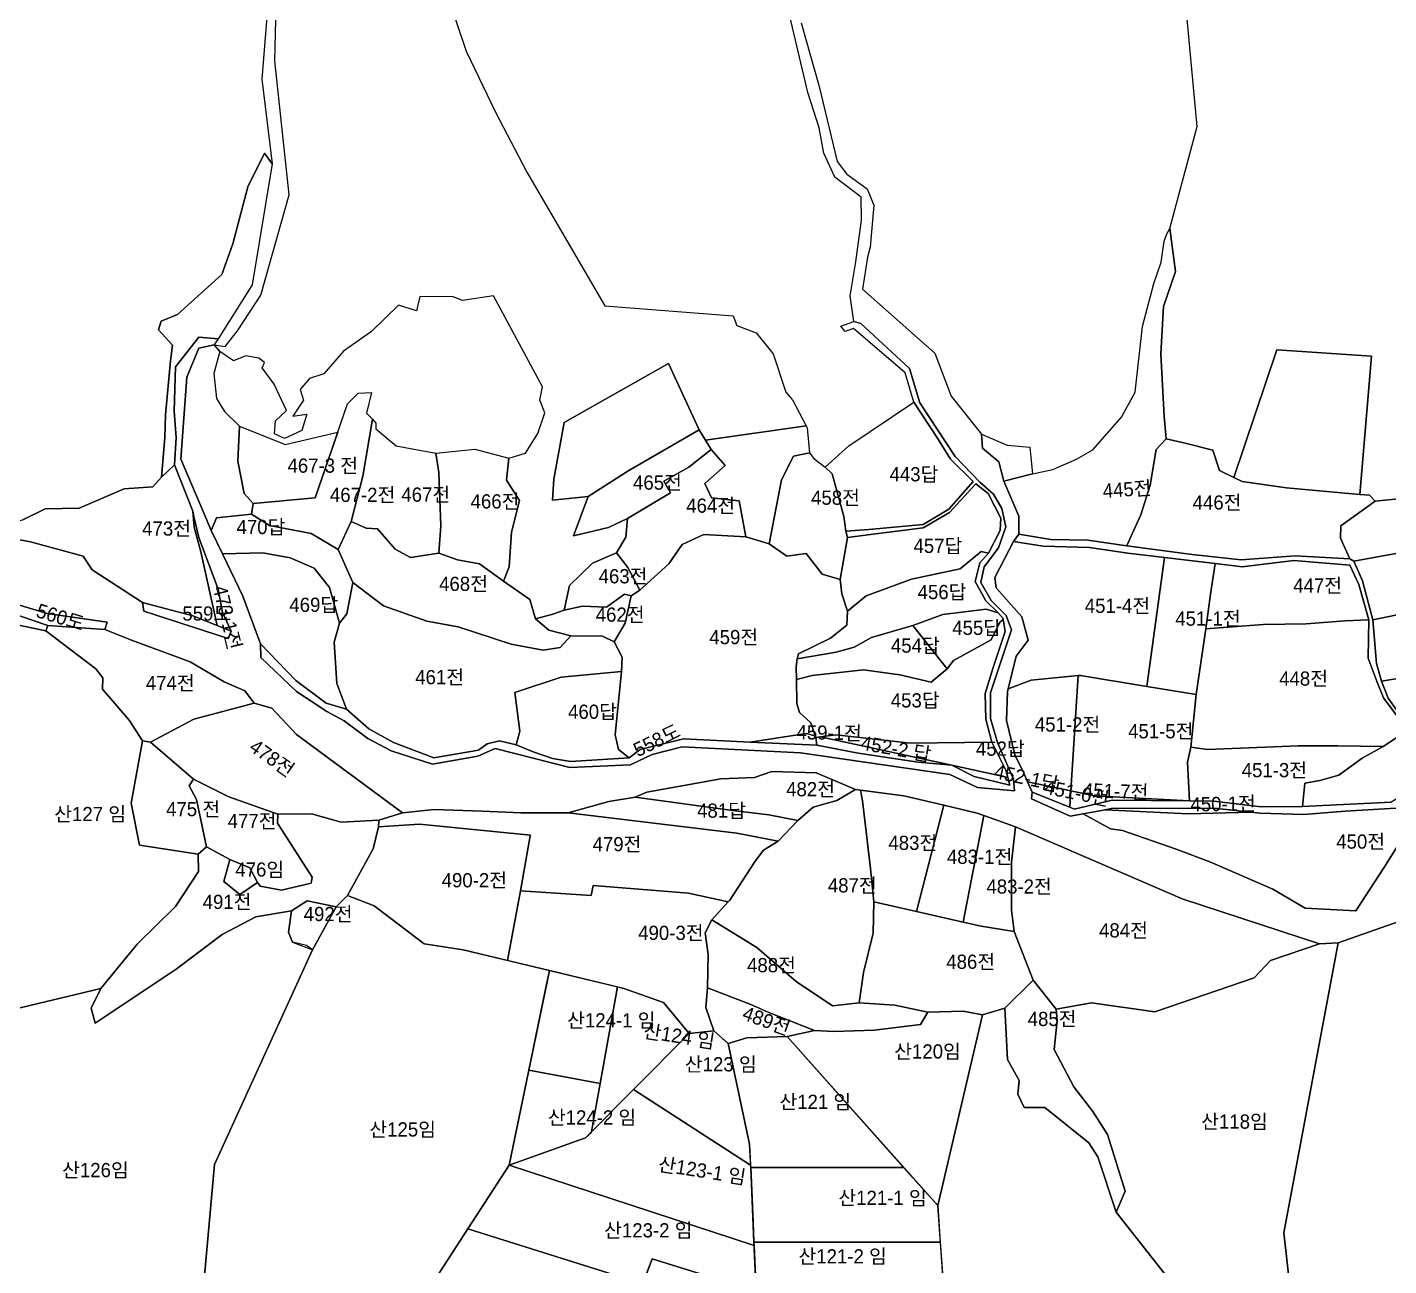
# Model space of a CAD drawing. Header units: metres. Extents: x 245462 to 249549, y 373212 to 377851.
# Drawn here: x 247073.2 to 247552.3, y 376575 to 377011 of the extents above; entities that cross this region are included whole.
import ezdxf

# ---------------------------------------------------------------- set-up
doc = ezdxf.new("R2010")
doc.units = ezdxf.units.M
doc.layers.add('00_지번', color=6, linetype='Continuous')
doc.layers.add('00_지적', color=6, linetype='Continuous')
doc.styles.get("Standard").update_dxf_attribs({"font": ''})
doc.styles.get('Standard').set_extended_font_data('Gulim')

msp = doc.modelspace()

# ---------------------------------------------------------------- linework, layer by layer
at = {"layer": '00_지적', "linetype": 'Continuous'}
for points in [[(247124.2, 377134.43), (247140.6, 377094.71), (247162.09, 377071.6), (247159.85, 377043.89), (247155.76, 376992.74), (247159.46, 376962.87), (247156.72, 376966.63), (247150.88, 376954.82), (247145.62, 376934.74), (247141.71, 376923.91), (247126.15, 376909.81), (247120.38, 376907.54), (247119.48, 376904.4), (247124.41, 376899.11), (247123.69, 376893.52), (247121.86, 376874.53), (247121.65, 376866.54), (247120.45, 376852.58), (247117.41, 376849.14), (247107.32, 376848.49), (247091.53, 376841.69), (247079.54, 376841.43), (247071.68, 376837.59)], [(247311.88, 376865.61), (247309.68, 376869.29), (247298.85, 376892.62), (247262.15, 376871.82), (247258.55, 376851.84), (247258.06, 376844.5), (247270.6, 376845.75), (247265.45, 376831.99), (247277.72, 376834.91), (247284.42, 376838.06), (247283.81, 376831.51), (247280.6, 376825.96), (247272.11, 376822.31), (247263.99, 376814.52), (247262.12, 376805.84), (247258.17, 376804.36), (247252.12, 376802.69), (247250.12, 376809.49), (247240.85, 376816.01), (247242.83, 376821), (247243.65, 376833.24), (247246.4, 376844.35), (247241.89, 376851.6), (247242.73, 376859.26), (247248.55, 376861.01), (247252.94, 376867.91), (247255.39, 376875.2), (247253.59, 376879.72), (247254.53, 376884.39), (247237.29, 376916.41), (247226.44, 376914.81), (247223.06, 376916.04), (247211.43, 376916.19), (247210.22, 376911.2), (247203.92, 376913.12), (247194.35, 376903.91), (247184.52, 376896.91), (247177.63, 376888.94), (247172.57, 376887.32), (247169.25, 376883.4), (247170.47, 376879.75), (247166.72, 376874.09), (247171.65, 376874.77), (247169.83, 376869.08), (247163.81, 376866.19), (247160.24, 376867.87), (247160.62, 376872.41), (247164.52, 376876.1), (247160.16, 376885.33), (247155.86, 376891.11), (247156.71, 376893), (247154.73, 376894.52), (247150.11, 376895.35), (247145.87, 376893.55), (247140.95, 376896.78), (247139.06, 376899.13), (247142.86, 376898.64), (247147.19, 376904.11), (247155.42, 376916.63), (247165.44, 376952), (247160.34, 376999.19), (247162.09, 377071.6)], [(247214.06, 377043.06), (247227.68, 377002.54), (247238, 376981.11), (247248.98, 376959.94), (247276.43, 376912.91), (247321.58, 376909.39), (247322.91, 376905.95), (247329.72, 376903.39), (247335.7, 376895.98), (247340.11, 376882.47), (247342.32, 376880.08), (247342.56, 376879.82), (247347.33, 376870.67), (247311.88, 376865.61)], [(247556.78, 376845.06), (247547.51, 376844.19), (247545.47, 376846.24), (247542.07, 376846.55), (247546.2, 376895.24), (247512.94, 376897.4), (247497.84, 376852.49), (247492.77, 376854.94), (247490.37, 376862.16), (247480.69, 376864.61), (247473.97, 376866.09), (247473.25, 376873.99), (247472.08, 376896), (247473.07, 376912.7), (247477.3, 376925.01), (247475.31, 376940.12), (247484.91, 376976.07), (247479.58, 377032.96)], [(247056.73, 376833.08), (247074.38, 376829.88), (247092.9, 376824.74), (247096.06, 376819.95), (247113.85, 376808.44), (247114.26, 376805.42), (247143.91, 376795.84), (247145.05, 376798.36), (247141.99, 376805.02), (247140.4, 376813.19), (247133.59, 376831.42), (247131.87, 376838.81), (247131.45, 376840.6), (247125.05, 376856.99), (247125.65, 376866.61), (247124.99, 376875.84), (247125.39, 376891.46), (247133.67, 376901.89), (247140.41, 376901.28), (247139.06, 376899.13), (247133.65, 376898.02), (247129.42, 376887.82), (247127.31, 376858.98), (247134.16, 376842.75), (247137.94, 376833.78), (247141.91, 376825.67), (247149.05, 376810.67), (247155.3, 376793.91), (247155.44, 376789.18), (247167.94, 376777.19), (247178.66, 376770.09), (247184.79, 376766.84), (247193.04, 376760.63), (247201.27, 376756.27), (247215.87, 376751.61), (247231.76, 376754.43), (247237.83, 376757.05), (247264.17, 376750.38), (247285.53, 376751.37), (247293.16, 376754.94), (247303.66, 376757.68), (247345.32, 376755.62), (247397.82, 376747.9), (247407.65, 376743.32), (247420.57, 376742.16), (247420.27, 376746.25), (247414.68, 376759.26), (247412.23, 376767.62), (247412.18, 376776.66), (247419.58, 376798.81), (247417.69, 376803.9), (247412.38, 376809.19), (247408.73, 376815.54), (247409.9, 376820.99), (247415.01, 376827.78), (247417.56, 376835.06), (247416.12, 376841.56), (247413.23, 376846.67), (247408.46, 376850.83), (247399.78, 376859.83), (247387.27, 376878.82), (247383.64, 376890.82), (247366.51, 376906.66), (247364.05, 376907.39), (247362.85, 376916.45), (247364.74, 376928.41), (247366.84, 376943.03), (247366.72, 376951.1), (247357.35, 376958.23), (247353.57, 376966.67), (247351.85, 376975.52), (247347.85, 376988.01), (247341.59, 377014.82)], [(247345.57, 377012.56), (247351.85, 376990.09), (247358.23, 376963.76), (247361.58, 376959.26), (247368.8, 376954.08), (247371.16, 376948.36), (247369.85, 376933.58), (247368.91, 376930.06), (247367.09, 376918.8), (247392.59, 376896.3), (247398.33, 376881.06), (247409.06, 376867.76), (247409.37, 376862.81), (247415.07, 376858.04), (247416.82, 376851.23), (247422.1, 376838.87), (247422.18, 376832.5), (247420.28, 376829.93), (247413.75, 376817.25), (247414.2, 376813.66), (247423.25, 376803.4), (247425.42, 376795.17), (247421.25, 376789.55), (247418.41, 376778.06), (247418.16, 376777.06), (247417.78, 376766.93), (247420.73, 376754.89), (247423.92, 376748.37), (247425.22, 376745.4), (247426.8, 376741.77), (247426.63, 376739.39), (247440.17, 376733.32), (247444.77, 376734.15), (247454.39, 376728.8), (247458.61, 376728.27), (247477.54, 376721.71), (247489.39, 376717.16), (247511.49, 376707.61), (247522.91, 376700.89), (247540.75, 376699.92), (247550.62, 376715.09), (247562.48, 376734.13)], [(247140.41, 376901.28), (247133.67, 376901.89), (247125.39, 376891.46), (247124.99, 376875.84), (247125.65, 376866.61), (247125.05, 376856.99), (247120.45, 376852.58), (247121.65, 376866.54), (247121.86, 376874.53), (247123.69, 376893.52), (247124.41, 376899.11), (247119.48, 376904.4), (247120.38, 376907.54), (247126.15, 376909.81), (247141.71, 376923.91), (247145.62, 376934.74), (247150.88, 376954.82), (247156.72, 376966.63), (247159.46, 376962.87), (247152.36, 376920.35), (247140.41, 376901.28)], [(247475.31, 376940.12), (247477.3, 376925.01), (247473.07, 376912.7), (247472.08, 376896), (247473.25, 376873.99), (247473.97, 376866.09), (247470.44, 376862.28), (247468.31, 376849.74), (247465.09, 376839.34), (247461.35, 376831.16), (247460.16, 376828.48), (247446.41, 376830.44), (247433.44, 376830.64), (247422.18, 376832.5), (247422.1, 376838.87), (247416.82, 376851.23), (247426.99, 376853.76), (247434.1, 376855.27), (247442.49, 376858.93), (247448.23, 376862.26), (247458.27, 376873.76), (247463.13, 376882.56), (247465.62, 376905.66), (247469.64, 376920.72), (247472.21, 376928.22), (247473.33, 376935.66), (247474.25, 376938.28), (247475.31, 376940.12)], [(247359.47, 376905.76), (247364.05, 376907.39), (247366.51, 376906.66), (247383.64, 376890.82), (247387.27, 376878.82), (247399.78, 376859.83), (247408.46, 376850.83), (247413.23, 376846.67), (247416.12, 376841.56), (247417.56, 376835.06), (247415.01, 376827.78), (247409.9, 376820.99), (247408.73, 376815.54), (247412.38, 376809.19), (247417.69, 376803.9), (247419.58, 376798.81), (247412.18, 376776.66), (247412.23, 376767.62), (247414.68, 376759.26), (247420.27, 376746.25), (247420.57, 376742.16), (247407.65, 376743.32), (247397.82, 376747.9), (247345.32, 376755.62), (247303.66, 376757.68), (247293.16, 376754.94), (247285.53, 376751.37), (247264.17, 376750.38), (247237.83, 376757.05), (247231.76, 376754.43), (247215.87, 376751.61), (247201.27, 376756.27), (247193.04, 376760.63), (247184.79, 376766.84), (247178.66, 376770.09), (247167.94, 376777.19), (247155.44, 376789.18), (247155.3, 376793.91), (247167.73, 376781.01), (247178.47, 376773.06), (247185.59, 376770.94), (247193.41, 376764), (247202.08, 376759.18), (247216.27, 376753.79), (247232.06, 376756.45), (247235.06, 376758.71), (247239.36, 376759.76), (247245.24, 376758.44), (247251.26, 376755.93), (247258.08, 376753.6), (247264.42, 376752.54), (247285.01, 376753.84), (247288.94, 376756.78), (247304.1, 376760.47), (247327.64, 376759.36), (247351.06, 376758.27), (247365.62, 376755.45), (247386.74, 376752.3), (247398.56, 376751.21), (247406.47, 376747.23), (247418.95, 376744.14), (247418.26, 376746.89), (247417.6, 376749.52), (247412.65, 376759.3), (247410.52, 376767.37), (247410.24, 376776.48), (247413.15, 376785.55), (247417.39, 376798.26), (247416.66, 376802.52), (247416.61, 376802.8), (247414.82, 376804.85), (247410.48, 376809.06), (247406.83, 376815.84), (247408.4, 376822.45), (247411.48, 376825.82), (247415.61, 376833.82), (247415.79, 376838.15), (247411.38, 376846.8), (247407.05, 376850.27), (247397.69, 376840.22), (247388.47, 376834.74), (247369.94, 376832.47), (247361.8, 376831.35), (247361.28, 376833.59), (247369.41, 376834.12), (247388.43, 376835.97), (247397.56, 376841.33), (247406.11, 376851.03), (247398.12, 376858.91), (247393.57, 376866.28), (247385.16, 376879), (247382.12, 376889.38), (247364.02, 376904.94), (247361.09, 376903.84), (247359.47, 376905.76)], [(247140.95, 376896.78), (247138.94, 376889.07), (247139.79, 376880.23), (247142.67, 376875.74), (247147.87, 376870.58), (247147.35, 376858.27), (247149.56, 376846.88), (247152.72, 376843.3), (247152.19, 376839.58), (247139.78, 376838.34), (247137.94, 376833.78), (247134.16, 376842.75), (247127.31, 376858.98), (247129.42, 376887.82), (247133.65, 376898.02), (247139.06, 376899.13), (247140.95, 376896.78)], [(247497.84, 376852.49), (247512.94, 376897.4), (247546.2, 376895.24), (247542.07, 376846.55), (247516.38, 376848.9), (247500.7, 376851.1), (247497.84, 376852.49)], [(247309.68, 376869.29), (247284.89, 376854.96), (247270.6, 376845.75), (247258.06, 376844.5), (247258.55, 376851.84), (247262.15, 376871.82), (247298.85, 376892.62), (247309.68, 376869.29)], [(247152.72, 376843.3), (247174.52, 376845.36), (247185.94, 376878.46), (247189.7, 376882.12), (247194.39, 376882.39), (247192.62, 376875.18), (247194.68, 376872.99), (247191.37, 376852.92), (247187.18, 376837.05), (247182.68, 376827.14), (247173.16, 376832.77), (247158.46, 376835.58), (247152.19, 376839.58), (247152.72, 376843.3)], [(247385.16, 376879), (247393.57, 376866.28), (247398.12, 376858.91), (247406.11, 376851.03), (247397.56, 376841.33), (247388.43, 376835.97), (247369.41, 376834.12), (247361.28, 376833.59), (247360.51, 376838.78), (247356.42, 376853.77), (247354.03, 376856.17), (247362.28, 376863.6), (247385.16, 376879)], [(247163.99, 376864.14), (247182.5, 376868.48), (247174.53, 376845.36), (247152.72, 376843.3), (247149.56, 376846.89), (247147.35, 376858.27), (247147.87, 376870.58), (247163.99, 376864.14)], [(247216.97, 376861.04), (247218.07, 376854.25), (247218.74, 376835.42), (247218.03, 376825.88), (247208.08, 376824.36), (247202.67, 376827.21), (247196.47, 376834.44), (247192.49, 376834.61), (247187.18, 376837.05), (247191.37, 376852.92), (247194.68, 376872.99), (247195.92, 376871.66), (247195.9, 376869.59), (247203.05, 376863.61), (247216.97, 376861.04)], [(247313.83, 376862.35), (247306.01, 376856.15), (247297.21, 376851.23), (247299.62, 376847.04), (247284.42, 376838.06), (247277.72, 376834.91), (247265.45, 376831.99), (247270.6, 376845.75), (247284.89, 376854.96), (247309.68, 376869.29), (247313.83, 376862.35)], [(247311.88, 376865.61), (247347.33, 376870.67), (247347.71, 376869.95), (247348.43, 376861.18), (247342.87, 376859.97), (247338.59, 376851.67), (247334.31, 376829.18), (247326.06, 376831.56), (247323.72, 376844.29), (247313.95, 376845.3), (247311.62, 376850.37), (247318.82, 376856.72), (247313.83, 376862.35), (247311.88, 376865.61)], [(247409.06, 376867.76), (247418.01, 376863.92), (247426.07, 376863.21), (247426.99, 376853.76), (247416.82, 376851.23), (247415.07, 376858.04), (247409.37, 376862.81), (247409.06, 376867.76)], [(247497.84, 376852.49), (247500.7, 376851.1), (247516.38, 376848.9), (247542.07, 376846.55), (247545.47, 376846.24), (247547.51, 376844.19), (247535.4, 376835.44), (247535.33, 376831.1), (247538.57, 376823.83), (247519.33, 376824.87), (247500.35, 376823.54), (247483.15, 376825.34), (247460.16, 376828.48), (247461.35, 376831.16), (247465.09, 376839.34), (247468.31, 376849.74), (247470.44, 376862.28), (247473.97, 376866.09), (247480.69, 376864.61), (247490.37, 376862.16), (247492.77, 376854.94), (247497.84, 376852.49)], [(247242.73, 376859.26), (247241.89, 376851.6), (247246.4, 376844.35), (247243.65, 376833.24), (247242.83, 376821), (247240.85, 376816.01), (247232.33, 376822.14), (247224.58, 376823.54), (247218.03, 376825.88), (247218.74, 376835.42), (247218.07, 376854.25), (247216.97, 376861.04), (247230.78, 376862.47), (247242.73, 376859.26)], [(247284.42, 376838.06), (247299.62, 376847.04), (247297.21, 376851.23), (247306.01, 376856.15), (247313.83, 376862.35), (247318.82, 376856.72), (247311.62, 376850.37), (247313.95, 376845.3), (247323.72, 376844.29), (247326.06, 376831.56), (247311.33, 376832.44), (247303.74, 376828.93), (247299.03, 376822.06), (247288.82, 376812.82), (247284.61, 376820.75), (247280.6, 376825.96), (247283.81, 376831.51), (247284.42, 376838.06)], [(247348.43, 376861.18), (247350, 376859.12), (247354.03, 376856.17), (247356.42, 376853.77), (247360.51, 376838.78), (247361.28, 376833.59), (247361.8, 376831.35), (247359.29, 376816.62), (247352.93, 376818.5), (247347.33, 376825.71), (247340.54, 376824.79), (247334.31, 376829.18), (247338.59, 376851.67), (247342.87, 376859.97), (247348.43, 376861.18)], [(247547.51, 376844.19), (247556.78, 376845.06), (247566.47, 376844.79), (247575.11, 376847.12), (247581.92, 376851.9), (247583.03, 376856.71), (247589.34, 376863.5), (247594.99, 376848.34), (247598.62, 376841.45), (247592.9, 376838.11), (247587.42, 376832.25), (247580.34, 376829.54), (247571.51, 376828.75), (247540.04, 376823.04), (247538.57, 376823.83), (247535.33, 376831.1), (247535.4, 376835.44), (247547.51, 376844.19)], [(247125.05, 376856.99), (247131.45, 376840.6), (247131.94, 376835.03), (247134.31, 376826.37), (247140.04, 376800.37), (247131.51, 376803.79), (247113.85, 376808.44), (247096.06, 376819.95), (247092.9, 376824.74), (247074.38, 376829.88), (247056.73, 376833.08), (247058.18, 376834.39), (247069.97, 376837.19), (247071.68, 376837.59), (247079.54, 376841.43), (247091.53, 376841.69), (247107.32, 376848.49), (247117.41, 376849.14), (247120.45, 376852.58), (247125.05, 376856.99)], [(247361.8, 376831.35), (247369.94, 376832.47), (247388.47, 376834.74), (247397.69, 376840.22), (247407.05, 376850.27), (247411.38, 376846.8), (247415.79, 376838.15), (247415.61, 376833.82), (247411.48, 376825.82), (247408.93, 376826.38), (247401.48, 376820.39), (247384.41, 376816.73), (247368.41, 376810.79), (247361.9, 376805.47), (247359.83, 376811.52), (247359.29, 376816.62), (247361.8, 376831.35)], [(247131.45, 376840.6), (247131.87, 376838.81), (247133.59, 376831.42), (247140.4, 376813.19), (247141.99, 376805.02), (247145.05, 376798.36), (247140.04, 376800.37), (247134.31, 376826.37), (247131.94, 376835.03), (247131.45, 376840.6)], [(247598.62, 376841.45), (247601.37, 376835.83), (247602.08, 376829.66), (247602.43, 376822.22), (247603.81, 376818.05), (247596.47, 376814.42), (247563.81, 376805.89), (247546.65, 376802.41), (247543.02, 376816.07), (247540.04, 376823.04), (247571.51, 376828.75), (247580.34, 376829.54), (247587.42, 376832.25), (247592.9, 376838.11), (247598.62, 376841.45)], [(247137.94, 376833.78), (247139.78, 376838.34), (247152.19, 376839.58), (247158.46, 376835.58), (247173.16, 376832.77), (247182.68, 376827.14), (247187.8, 376815.53), (247185.72, 376804.52), (247183.07, 376801.18), (247179.55, 376813.74), (247174.24, 376820.55), (247165.78, 376824.25), (247156.19, 376825.95), (247141.91, 376825.67), (247137.94, 376833.78)], [(247187.18, 376837.05), (247192.49, 376834.61), (247196.47, 376834.44), (247202.67, 376827.21), (247208.08, 376824.36), (247218.03, 376825.88), (247224.58, 376823.54), (247232.33, 376822.14), (247240.85, 376816.01), (247250.12, 376809.49), (247252.12, 376802.69), (247256.73, 376798.8), (247264.47, 376796.79), (247260.71, 376792.62), (247254.83, 376791.75), (247243.47, 376793.79), (247224.9, 376799.97), (247213.79, 376801.94), (247198.54, 376807.29), (247187.8, 376815.53), (247182.68, 376827.14), (247187.18, 376837.05)], [(247334.31, 376829.18), (247340.54, 376824.79), (247347.33, 376825.71), (247352.93, 376818.5), (247359.29, 376816.62), (247359.83, 376811.52), (247361.9, 376805.47), (247361.57, 376800.48), (247355.93, 376795.95), (247344.63, 376790.47), (247344.16, 376788.68), (247343.85, 376785.94), (247343.92, 376781.35), (247344.04, 376772.96), (247344.93, 376769.71), (247348.98, 376766.16), (247350.52, 376761.55), (247347.28, 376762.33), (247327.64, 376759.36), (247304.1, 376760.47), (247288.94, 376756.78), (247285.01, 376753.84), (247281.3, 376756.78), (247280.07, 376761.89), (247282.36, 376784.21), (247282.58, 376789.21), (247279.77, 376794.68), (247283.66, 376801.2), (247285.72, 376810.83), (247288.82, 376812.82), (247299.03, 376822.06), (247303.74, 376828.93), (247311.33, 376832.44), (247326.06, 376831.56), (247334.31, 376829.18)], [(247420.28, 376829.93), (247422.18, 376832.5), (247433.44, 376830.64), (247446.41, 376830.44), (247460.16, 376828.48), (247483.15, 376825.34), (247500.35, 376823.54), (247519.33, 376824.87), (247538.57, 376823.83), (247540.04, 376823.04), (247543.02, 376816.07), (247546.65, 376802.41), (247547.99, 376787.06), (247549.7, 376780.74), (247552.15, 376774.82), (247555.29, 376770.39)], [(247141.91, 376825.67), (247156.19, 376825.95), (247165.78, 376824.25), (247174.24, 376820.55), (247179.55, 376813.74), (247183.07, 376801.18), (247181.2, 376794.5), (247182.13, 376780.01), (247185.59, 376770.94), (247178.47, 376773.06), (247167.73, 376781.01), (247155.3, 376793.91), (247149.05, 376810.67), (247141.91, 376825.67)], [(247280.6, 376825.96), (247284.61, 376820.75), (247288.82, 376812.82), (247285.72, 376810.83), (247283.34, 376811.39), (247277.1, 376806.88), (247268.62, 376807.2), (247262.12, 376805.84), (247263.99, 376814.52), (247272.11, 376822.31), (247280.6, 376825.96)], [(247411.48, 376825.82), (247408.4, 376822.45), (247406.83, 376815.84), (247410.48, 376809.06), (247414.82, 376804.85), (247410.66, 376806.08), (247395.46, 376804.24), (247384.86, 376800.44), (247370.36, 376796.16), (247364.15, 376792.74), (247357.84, 376791.06), (247344.16, 376788.68), (247344.63, 376790.47), (247355.93, 376795.95), (247361.57, 376800.48), (247361.9, 376805.47), (247368.41, 376810.79), (247384.41, 376816.73), (247401.48, 376820.39), (247408.93, 376826.38), (247411.48, 376825.82)], [(247420.28, 376829.93), (247430.72, 376828.37), (247446.96, 376827.81), (247460.54, 376825.79), (247473.4, 376824.28), (247467.21, 376778.95), (247443.83, 376782.84), (247442.99, 376782.76), (247426.51, 376781.13), (247418.41, 376778.06), (247421.25, 376789.55), (247425.42, 376795.17), (247423.25, 376803.4), (247414.2, 376813.66), (247413.75, 376817.25), (247420.28, 376829.93)], [(247555.27, 376768.52), (247550.43, 376774.96), (247548.17, 376780.44), (247545.06, 376788.91), (247545.32, 376802.36), (247541.83, 376814.8), (247538.58, 376821.62), (247518.95, 376823.29), (247500.77, 376821.01), (247491.19, 376822.19), (247473.4, 376824.28), (247460.54, 376825.79), (247446.96, 376827.81), (247430.72, 376828.37), (247420.28, 376829.93)], [(247473.4, 376824.28), (247491.19, 376822.19), (247489.53, 376811.37), (247487.97, 376799.27), (247484.56, 376776.11), (247467.21, 376778.95), (247473.4, 376824.28)], [(247491.19, 376822.19), (247500.77, 376821.01), (247518.95, 376823.29), (247538.58, 376821.62), (247541.83, 376814.8), (247545.32, 376802.36), (247536.97, 376802), (247523.22, 376801.01), (247508.21, 376800.77), (247487.97, 376799.27), (247489.53, 376811.37), (247491.19, 376822.19)], [(247617.76, 376816.3), (247618.01, 376811.49), (247619.38, 376805.89), (247620.31, 376797.55), (247611.81, 376796.1), (247596.47, 376791.59), (247569.01, 376783.94), (247549.7, 376780.74), (247547.99, 376787.06), (247546.65, 376802.41), (247563.81, 376805.89), (247596.47, 376814.42), (247603.81, 376818.05), (247617.76, 376816.3)], [(247016.26, 376810.58), (247033.39, 376812.29), (247050.85, 376810.5), (247080.5, 376800.43), (247079.77, 376798.47), (247048.36, 376805.04), (247035.64, 376807.7), (247032.23, 376807.69), (247024.83, 376808.18), (247009.89, 376798.57), (247008.37, 376800.95), (247016.26, 376810.58)], [(247080.5, 376800.43), (247050.85, 376810.5), (247033.39, 376812.29), (247016.26, 376810.58), (247015.86, 376813.92), (247037.74, 376815.74), (247055.27, 376812.14), (247080.31, 376804.57), (247101.33, 376801.58), (247100.49, 376798.93), (247080.5, 376800.43)], [(247556.18, 376696.31), (247534.47, 376688.65), (247527.98, 376688.37), (247479.67, 376704.22), (247420.97, 376729.48), (247409.86, 376733.51), (247407.5, 376734.31), (247395.7, 376737.13), (247381.63, 376740.44), (247366.49, 376742.4), (247364.63, 376742.68), (247350.8, 376748.49), (247335.19, 376749.04), (247329.17, 376746.92), (247317.27, 376746.46), (247291.29, 376741.71), (247287.17, 376739.92), (247277.9, 376738.42), (247263.59, 376734.5), (247246.9, 376734.5), (247233.35, 376735.05), (247216.39, 376735.65), (247205.27, 376734.43), (247168.01, 376762.02), (247159.27, 376771.33), (247153.11, 376773.05), (247149.84, 376777.39), (247142.55, 376780.58), (247130.6, 376787.62), (247109.98, 376795.19), (247100.49, 376798.93), (247101.33, 376801.58), (247080.31, 376804.57), (247055.27, 376812.14)], [(247187.8, 376815.53), (247198.54, 376807.29), (247213.79, 376801.94), (247224.9, 376799.97), (247243.47, 376793.79), (247254.83, 376791.75), (247260.71, 376792.62), (247264.47, 376796.79), (247275.67, 376796.58), (247279.77, 376794.68), (247282.58, 376789.21), (247282.36, 376784.21), (247261.07, 376782.25), (247244.76, 376776.78), (247246.51, 376763.24), (247245.24, 376758.44), (247239.36, 376759.76), (247235.06, 376758.71), (247232.06, 376756.45), (247216.27, 376753.79), (247202.08, 376759.18), (247193.41, 376764), (247185.59, 376770.94), (247182.13, 376780.01), (247181.2, 376794.5), (247183.07, 376801.18), (247185.72, 376804.52), (247187.8, 376815.53)], [(247262.12, 376805.84), (247268.62, 376807.2), (247277.1, 376806.88), (247283.34, 376811.39), (247285.72, 376810.83), (247283.66, 376801.2), (247279.77, 376794.68), (247275.67, 376796.58), (247264.47, 376796.79), (247256.73, 376798.8), (247252.12, 376802.69), (247258.17, 376804.36), (247262.12, 376805.84)], [(247113.85, 376808.44), (247131.51, 376803.79), (247140.04, 376800.37), (247145.05, 376798.36), (247143.91, 376795.84), (247114.26, 376805.42), (247113.85, 376808.44)], [(247113.85, 376759.78), (247109.86, 376737.9), (247112.71, 376723.12), (247133.44, 376719.92), (247133.54, 376713.86), (247125.37, 376701.53), (247111.9, 376688.23), (247099.08, 376672.67), (247059.83, 376663.26), (247060.75, 376710.71), (247048.36, 376805.04), (247079.77, 376798.47), (247097.42, 376785.17), (247099.83, 376781.98), (247099.7, 376778.02), (247109.14, 376767.03), (247113.85, 376759.78)], [(247416.66, 376802.52), (247417.39, 376798.26), (247413.15, 376785.55), (247410.24, 376776.48), (247410.52, 376767.37), (247412.65, 376759.3), (247384.03, 376759.03), (247357.79, 376761.92), (247352.35, 376761.2), (247350.7, 376760.98), (247350.52, 376761.55), (247348.98, 376766.16), (247344.93, 376769.71), (247344.04, 376772.96), (247343.92, 376781.35), (247349.38, 376782.84), (247367.51, 376784.75), (247380.3, 376783.01), (247391.25, 376780.44), (247396.92, 376785.16), (247399.19, 376788.12), (247412.38, 376795.33), (247415.5, 376801.62), (247416.66, 376802.52)], [(247414.82, 376804.85), (247416.61, 376802.8), (247416.66, 376802.52), (247415.5, 376801.62), (247412.38, 376795.33), (247399.19, 376788.12), (247396.92, 376785.16), (247384.86, 376800.44), (247395.46, 376804.24), (247410.66, 376806.08), (247414.82, 376804.85)], [(247487.97, 376799.27), (247508.21, 376800.77), (247523.22, 376801.01), (247536.97, 376802), (247545.32, 376802.36), (247545.06, 376788.91), (247548.17, 376780.44), (247550.43, 376774.96), (247555.27, 376768.52), (247559.95, 376764.13), (247550.34, 376757.79), (247534.43, 376758.08), (247520.4, 376758.04), (247488.58, 376756.8), (247482.62, 376757.55), (247484.56, 376776.11), (247487.97, 376799.27)], [(247100.49, 376798.93), (247109.98, 376795.19), (247130.6, 376787.62), (247142.55, 376780.58), (247149.84, 376777.39), (247153.11, 376773.05), (247131.91, 376767.44), (247116.63, 376759.34), (247113.85, 376759.78), (247109.14, 376767.03), (247099.7, 376778.02), (247099.83, 376781.98), (247097.42, 376785.17), (247079.77, 376798.47), (247080.5, 376800.43), (247100.49, 376798.93)], [(247344.16, 376788.68), (247357.84, 376791.06), (247364.15, 376792.74), (247370.36, 376796.16), (247384.86, 376800.44), (247396.92, 376785.16), (247391.25, 376780.44), (247380.3, 376783.01), (247367.51, 376784.75), (247349.38, 376782.84), (247343.92, 376781.35), (247343.85, 376785.94), (247344.16, 376788.68)], [(247620.31, 376797.55), (247621.13, 376792.77), (247590.42, 376772.84), (247572.9, 376751.25), (247558.47, 376767.54), (247555.29, 376770.39), (247552.15, 376774.82), (247549.7, 376780.74), (247569.01, 376783.94), (247596.47, 376791.59), (247611.81, 376796.1), (247620.31, 376797.55)], [(247282.36, 376784.21), (247280.07, 376761.89), (247281.3, 376756.78), (247285.01, 376753.84), (247264.42, 376752.54), (247258.08, 376753.6), (247251.26, 376755.93), (247245.24, 376758.44), (247246.51, 376763.24), (247244.76, 376776.78), (247261.07, 376782.25), (247282.36, 376784.21)], [(247442.99, 376782.76), (247440.46, 376742.22), (247425.22, 376745.4), (247423.92, 376748.37), (247420.73, 376754.89), (247417.78, 376766.93), (247418.16, 376777.06), (247418.41, 376778.06), (247426.51, 376781.13), (247442.99, 376782.76)], [(247442.99, 376782.76), (247443.83, 376782.84), (247467.21, 376778.95), (247484.56, 376776.11), (247482.62, 376757.55), (247481.44, 376752.25), (247482.19, 376738.63), (247448.76, 376740.48), (247440.46, 376742.22), (247442.99, 376782.76)], [(247116.63, 376759.34), (247131.91, 376767.44), (247153.11, 376773.05), (247159.27, 376771.33), (247168.01, 376762.02), (247205.27, 376734.43), (247197, 376731.9), (247183.65, 376731.14), (247173.29, 376734.09), (247161.36, 376734.03), (247144.12, 376740.09), (247131.73, 376746.33), (247116.63, 376759.34)], [(247550.34, 376757.79), (247559.95, 376764.13), (247573.28, 376748.99), (247565.97, 376745.98), (247553.2, 376738.24), (247521.98, 376736.66), (247522.79, 376744.89), (247528.1, 376745.8), (247534.68, 376747.72), (247542.94, 376753.69), (247550.34, 376757.79)], [(247113.85, 376759.78), (247116.63, 376759.34), (247131.73, 376746.33), (247130.22, 376743.93), (247132.76, 376739.16), (247136.26, 376722.53), (247133.44, 376719.92), (247112.71, 376723.12), (247109.86, 376737.9), (247113.85, 376759.78)], [(247350.7, 376760.98), (247351.06, 376758.27), (247327.64, 376759.36), (247347.28, 376762.33), (247350.52, 376761.55), (247350.7, 376760.98)], [(247350.7, 376760.98), (247352.35, 376761.2), (247398.56, 376751.21), (247386.74, 376752.3), (247365.62, 376755.45), (247351.06, 376758.27), (247350.7, 376760.98)], [(247352.35, 376761.2), (247357.79, 376761.92), (247384.03, 376759.03), (247412.65, 376759.3), (247417.6, 376749.52), (247418.26, 376746.89), (247398.56, 376751.21), (247352.35, 376761.2)], [(247550.34, 376757.79), (247542.94, 376753.69), (247534.68, 376747.72), (247528.1, 376745.8), (247522.79, 376744.89), (247521.98, 376736.66), (247507.39, 376736.59), (247490.77, 376738.55), (247482.19, 376738.63), (247481.44, 376752.25), (247482.62, 376757.55), (247488.58, 376756.8), (247520.4, 376758.04), (247534.43, 376758.08), (247550.34, 376757.79)], [(247287.17, 376739.92), (247291.29, 376741.71), (247317.27, 376746.46), (247329.17, 376746.92), (247335.19, 376749.04), (247350.8, 376748.49), (247364.63, 376742.68), (247358.1, 376738.74), (247349.77, 376736.49), (247344.33, 376731.81), (247334.17, 376733.78), (247321.49, 376735.25), (247287.17, 376739.92)], [(247418.26, 376746.89), (247418.95, 376744.14), (247406.47, 376747.23), (247398.56, 376751.21), (247418.26, 376746.89)], [(247131.73, 376746.33), (247144.12, 376740.09), (247161.36, 376734.03), (247161.29, 376730.8), (247173.54, 376711.83), (247173.17, 376709.67), (247162.71, 376707.26), (247155.19, 376708.66), (247154.23, 376709.91), (247151.62, 376715.1), (247144.52, 376718.05), (247136.26, 376722.53), (247132.76, 376739.16), (247130.22, 376743.93), (247131.73, 376746.33)], [(247440.46, 376742.22), (247440.1, 376736.39), (247426.8, 376741.77), (247425.22, 376745.4), (247440.46, 376742.22)], [(247287.17, 376739.92), (247321.49, 376735.25), (247334.17, 376733.78), (247344.33, 376731.81), (247337.41, 376724.49), (247322.96, 376727.35), (247263.59, 376734.5), (247277.9, 376738.42), (247287.17, 376739.92)], [(247364.63, 376742.68), (247366.49, 376742.4), (247367.15, 376738.69), (247369.91, 376714.82), (247371.11, 376703.12), (247370.93, 376692.14), (247367.47, 376678.3), (247365.94, 376667.53), (247356.53, 376666.47), (247343.8, 376675.09), (247330, 376687), (247314.14, 376696.8), (247319.84, 376703.13), (247320.4, 376703.76), (247329.36, 376717.4), (247332.31, 376721.27), (247337.41, 376724.49), (247344.33, 376731.81), (247349.77, 376736.49), (247358.1, 376738.74), (247364.63, 376742.68)], [(247395.7, 376737.13), (247386.1, 376699.7), (247371.11, 376703.12), (247369.91, 376714.82), (247367.15, 376738.69), (247366.49, 376742.4), (247381.63, 376740.44), (247395.7, 376737.13)], [(247556.73, 376736.17), (247536.94, 376735.06), (247522.45, 376733.91), (247506.93, 376734.32), (247503.74, 376734.67), (247491.95, 376735.96), (247455.39, 376736.06), (247452.48, 376735.54), (247444.77, 376734.15), (247440.17, 376733.32), (247426.63, 376739.39), (247426.8, 376741.77), (247440.1, 376736.39), (247441.63, 376735.77), (247455.01, 376738.9), (247482.19, 376738.63), (247490.77, 376738.55), (247507.39, 376736.59), (247521.98, 376736.66), (247553.2, 376738.24)], [(247440.46, 376742.22), (247448.76, 376740.48), (247482.19, 376738.63), (247455.01, 376738.9), (247441.63, 376735.77), (247440.1, 376736.39), (247440.46, 376742.22)], [(247197, 376731.9), (247205.27, 376734.43), (247216.39, 376735.65), (247233.35, 376735.05), (247246.9, 376734.5), (247263.59, 376734.5), (247322.96, 376727.35), (247337.41, 376724.49), (247332.31, 376721.27), (247329.36, 376717.4), (247320.4, 376703.76), (247319.84, 376703.13), (247305.92, 376706.16), (247272.32, 376708.93), (247271.69, 376705.41), (247246.76, 376706.94), (247250.24, 376726.31), (247250.3, 376726.63), (247211.3, 376730.48), (247196.8, 376729.47), (247197, 376731.9)], [(247409.86, 376733.51), (247402.51, 376695.93), (247386.1, 376699.7), (247395.7, 376737.13), (247407.5, 376734.31), (247409.86, 376733.51)], [(247444.77, 376734.15), (247452.48, 376735.54), (247481.75, 376734.1), (247503.74, 376734.67), (247506.93, 376734.32), (247522.45, 376733.91), (247536.94, 376735.06), (247556.73, 376736.17), (247562.48, 376734.13), (247550.62, 376715.09), (247540.75, 376699.92), (247522.91, 376700.89), (247511.49, 376707.61), (247489.39, 376717.16), (247477.54, 376721.71), (247458.61, 376728.27), (247454.39, 376728.8), (247444.77, 376734.15)], [(247503.74, 376734.67), (247481.75, 376734.1), (247452.48, 376735.54), (247455.39, 376736.06), (247491.95, 376735.96), (247503.74, 376734.67)], [(247161.36, 376734.03), (247173.29, 376734.09), (247183.65, 376731.14), (247197, 376731.9), (247196.8, 376729.47), (247194.99, 376721.76), (247185.89, 376705.36), (247181.98, 376701.39), (247171.74, 376703.48), (247166.23, 376699.93), (247153.68, 376697.83), (247141.8, 376691.59), (247125.63, 376679.39), (247097.09, 376660.42), (247095.71, 376665.73), (247099.08, 376672.67), (247111.9, 376688.23), (247125.37, 376701.53), (247133.54, 376713.86), (247133.44, 376719.92), (247136.26, 376722.53), (247144.52, 376718.05), (247142.47, 376710.23), (247148.01, 376705.76), (247154.23, 376709.91), (247155.19, 376708.66), (247162.71, 376707.26), (247173.17, 376709.67), (247173.54, 376711.83), (247161.29, 376730.8), (247161.36, 376734.03)], [(247196.8, 376729.47), (247211.3, 376730.48), (247250.3, 376726.63), (247250.24, 376726.31), (247246.76, 376706.94), (247242.18, 376682.53), (247226.57, 376686.22), (247212.95, 376688.34), (247195.3, 376701.66), (247185.89, 376705.36), (247194.99, 376721.76), (247196.8, 376729.47)], [(247409.86, 376733.51), (247420.97, 376729.48), (247419.54, 376717.05), (247419.58, 376700.19), (247420.48, 376692.65), (247408.87, 376694.54), (247402.51, 376695.93), (247409.86, 376733.51)], [(247420.48, 376692.65), (247419.58, 376700.19), (247419.54, 376717.05), (247420.97, 376729.48), (247479.67, 376704.22), (247527.98, 376688.37), (247510.73, 376682.48), (247504.97, 376676.36), (247470.05, 376664.43), (247447.7, 376667.56), (247435.32, 376665.36), (247427.17, 376675.57), (247420.48, 376692.65)], [(247144.52, 376718.05), (247151.62, 376715.1), (247154.23, 376709.91), (247148.01, 376705.76), (247142.47, 376710.23), (247144.52, 376718.05)], [(247246.76, 376706.94), (247271.69, 376705.41), (247272.32, 376708.93), (247305.92, 376706.16), (247319.84, 376703.13), (247314.14, 376696.8), (247311.72, 376692.22), (247312.86, 376684.63), (247312.62, 376672.85), (247312.05, 376665.99), (247314.81, 376657.67), (247306.14, 376656.74), (247297.12, 376667.65), (247283.17, 376672.64), (247256.99, 376678.96), (247242.18, 376682.53), (247246.76, 376706.94)], [(247576.29, 376705.92), (247652.42, 376638.82), (247656.25, 376601.97), (247670.23, 376584.09), (247676.64, 376556.11), (247696.76, 376536.74), (247636.89, 376522.14), (247522.38, 376532.98), (247520.21, 376543.84), (247515.35, 376586.58), (247534.47, 376688.65), (247556.18, 376696.31), (247558.76, 376699.59), (247563.38, 376698.34), (247576.29, 376705.92)], [(247173.65, 376686.22), (247181.98, 376701.39), (247185.89, 376705.36), (247195.3, 376701.66), (247212.95, 376688.34), (247226.57, 376686.22), (247256.99, 376678.96), (247242.77, 376610.41), (247194.06, 376535.18), (247182.98, 376541.44), (247174.5, 376540.2), (247156.87, 376537.63), (247142.95, 376535.59), (247140.7, 376536.62), (247132.84, 376540.2), (247139.18, 376610.71), (247173.65, 376686.22)], [(247166.23, 376699.93), (247171.74, 376703.48), (247181.98, 376701.39), (247173.65, 376686.22), (247171.56, 376687.74), (247166.55, 376688.93), (247165.14, 376692.4), (247166.23, 376699.93)], [(247371.11, 376703.12), (247386.1, 376699.7), (247402.51, 376695.93), (247408.87, 376694.54), (247420.48, 376692.65), (247427.17, 376675.57), (247417.18, 376665.67), (247409.37, 376663.41), (247402.58, 376664.65), (247390.14, 376664.31), (247378.48, 376666.75), (247365.94, 376667.53), (247367.47, 376678.3), (247370.93, 376692.14), (247371.11, 376703.12)], [(247059.83, 376663.26), (247099.08, 376672.67), (247095.71, 376665.73), (247097.09, 376660.42), (247125.63, 376679.39), (247141.8, 376691.59), (247153.68, 376697.83), (247166.23, 376699.93), (247165.14, 376692.4), (247166.55, 376688.93), (247173.65, 376686.22), (247139.18, 376610.71), (247132.84, 376540.2), (247126.33, 376543.16), (247115.38, 376548.16), (247107.65, 376549.24), (247071.36, 376554.34), (247059.23, 376561.53), (247018.87, 376585.46), (247059.83, 376663.26)], [(247314.14, 376696.8), (247330, 376687), (247343.8, 376675.09), (247356.53, 376666.47), (247365.94, 376667.53), (247378.48, 376666.75), (247390.14, 376664.31), (247387.6, 376659.91), (247371.32, 376658), (247357.1, 376657.49), (247350.26, 376657.89), (247334.14, 376664.22), (247327.8, 376666.96), (247312.62, 376672.85), (247312.86, 376684.63), (247311.72, 376692.22), (247314.14, 376696.8)], [(247527.98, 376688.37), (247534.47, 376688.65), (247515.35, 376586.58), (247520.21, 376543.84), (247475.81, 376569.12), (247456.35, 376593.9), (247459.57, 376601.31), (247453.3, 376621.2), (247448.14, 376629.38), (247441.53, 376638.06), (247434.53, 376651.1), (247435.61, 376661.41), (247435.32, 376665.36), (247447.7, 376667.56), (247470.05, 376664.43), (247504.97, 376676.36), (247510.73, 376682.48), (247527.98, 376688.37)], [(247280.92, 376673.18), (247274.83, 376639.19), (247249.7, 376643.82), (247255.5, 376671.79), (247256.99, 376678.96), (247280.92, 376673.18)], [(247274.83, 376639.19), (247280.92, 376673.18), (247283.17, 376672.64), (247297.12, 376667.65), (247306.14, 376656.74), (247286.57, 376637.06), (247271.79, 376622.18), (247274.83, 376639.19)], [(247312.62, 376672.85), (247327.8, 376666.96), (247334.14, 376664.22), (247350.26, 376657.89), (247340.63, 376655.78), (247326.38, 376655.2), (247319.87, 376653.3), (247314.81, 376657.67), (247312.05, 376665.99), (247312.62, 376672.85)], [(247427.17, 376675.57), (247435.32, 376665.36), (247435.61, 376661.41), (247434.53, 376651.1), (247441.53, 376638.06), (247448.14, 376629.38), (247453.3, 376621.2), (247459.57, 376601.31), (247456.35, 376593.9), (247449.94, 376613.41), (247446.82, 376618.28), (247431.32, 376630.78), (247423.99, 376630.68), (247421.83, 376635.41), (247422.3, 376640.24), (247418.14, 376647.58), (247417.18, 376665.67), (247427.17, 376675.57)], [(247409.37, 376663.41), (247393.59, 376596.2), (247340.63, 376655.78), (247350.26, 376657.89), (247357.1, 376657.49), (247371.32, 376658), (247387.6, 376659.91), (247390.14, 376664.31), (247402.58, 376664.65), (247409.37, 376663.41)], [(247409.37, 376663.41), (247417.18, 376665.67), (247418.14, 376647.58), (247422.3, 376640.24), (247421.83, 376635.41), (247423.99, 376630.68), (247431.32, 376630.78), (247446.82, 376618.28), (247449.94, 376613.41), (247456.35, 376593.9), (247475.81, 376569.12), (247520.21, 376543.84), (247522.38, 376532.98), (247491.2, 376513.22), (247452.28, 376511.62), (247399.38, 376515.5), (247393.59, 376596.2), (247409.37, 376663.41)], [(247286.57, 376637.06), (247306.14, 376656.74), (247314.81, 376657.67), (247318.03, 376654.89), (247318.47, 376654.51), (247319.87, 376653.3), (247327.43, 376617.84), (247327.75, 376610.48), (247286.57, 376637.06)], [(247319.87, 376653.3), (247326.38, 376655.2), (247340.63, 376655.78), (247381.62, 376609.67), (247327.79, 376609.66), (247327.43, 376617.84), (247319.87, 376653.3)], [(247274.83, 376639.19), (247271.72, 376621.81), (247269.72, 376620.1), (247242.77, 376610.41), (247249.7, 376643.82), (247274.83, 376639.19)], [(247242.77, 376610.41), (247269.72, 376620.11), (247286.57, 376637.06), (247327.75, 376610.48), (247327.79, 376609.66), (247328.64, 376590.44), (247328.95, 376583.28), (247329, 376582.13), (247242.77, 376610.41)], [(247228.26, 376588), (247242.77, 376610.41), (247329, 376582.13), (247329.71, 376566.1), (247293.17, 376577.45), (247289.82, 376568.67), (247228.26, 376588)], [(247327.79, 376609.66), (247381.62, 376609.67), (247393.59, 376596.2), (247393.59, 376596.2), (247393.59, 376596.2), (247394.52, 376583.3), (247328.95, 376583.28), (247327.79, 376609.66)], [(247210.65, 376560.81), (247228.26, 376588), (247289.82, 376568.67), (247278.71, 376539.5), (247210.65, 376560.81)], [(247328.95, 376583.28), (247394.52, 376583.3), (247396.31, 376558.35), (247329.41, 376558.33), (247329.71, 376566.1), (247328.95, 376583.28)], [(247264.26, 376501.6), (247293.17, 376577.45), (247329.71, 376566.1), (247328.75, 376541.04), (247277.04, 376498.05), (247264.26, 376501.6)]]:
    msp.add_lwpolyline(points, dxfattribs=at)

# ---------------------------------------------------------------- texts
at = {"layer": '00_지번', "char_height": 5, "attachment_point": 7}
for s, insert in [('467-3 전', (247164.82, 376853.77)), ('443답', (247376.65, 376850.7)), ('467-2전', (247179.74, 376843.47)), ('467전', (247204.87, 376843.57)), ('465전', (247286.4, 376847.8)), ('466전', (247229.25, 376841.18)), ('464전', (247305.12, 376839.69)), ('458전', (247349.04, 376842.49)), ('446전', (247483.31, 376840.79)), ('473전', (247113.68, 376831.64)), ('470답', (247146.89, 376832.14)), ('457답', (247385.09, 376825.5)), ('463전', (247274.3, 376814.83)), ('468전', (247218.16, 376812.16)), ('447전', (247518.71, 376811.6)), ('456답', (247386.54, 376809.24)), ('559도', (247127.83, 376802.04)), ('469답', (247165.47, 376804.75)), ('462전', (247273.27, 376801.32)), ('451-4전', (247445.35, 376804.44)), ('455답', (247398.73, 376796.66)), ('451-1전', (247477.19, 376799.93)), ('459전', (247313.24, 376793.42)), ('454답', (247377.14, 376790.4)), ('474전', (247114.96, 376777.24)), ('461전', (247209.75, 376779.32)), ('448전', (247513.74, 376778.81)), ('460답', (247263.54, 376767.11)), ('453답', (247377.09, 376771.1)), ('451-2전', (247427.78, 376762.67)), ('451-5전', (247460.59, 376760.28)), ('452답', (247407.05, 376754.12)), ('451-3전', (247500.57, 376746.59)), ('482전', (247340.27, 376739.87)), ('산127 임', (247082.73, 376731.07)), ('475 전', (247122.11, 376732.88)), ('477전', (247143.77, 376728.7)), ('481답', (247308.94, 376732.31)), ('479전', (247272.17, 376720.54)), ('483전', (247376.25, 376721)), ('450전', (247533.83, 376721.44)), ('483-1전', (247396.84, 376716.1)), ('476임', (247146.47, 376711.55)), ('490-2전', (247219.07, 376707.83)), ('487전', (247354.95, 376706.03)), ('483-2전', (247410.75, 376705.62)), ('491전', (247134.97, 376700.21)), ('492전', (247170.52, 376695.95)), ('484전', (247450.37, 376690.19)), ('490-3전', (247288.22, 376689.31)), ('488전', (247326.52, 376677.95)), ('486전', (247396.62, 376679.14)), ('산124-1 임', (247263.19, 376658.47)), ('485전', (247425.26, 376659.02)), ('산120임', (247378.29, 376647.52)), ('산123 임', (247304.62, 376643)), ('산121 임', (247337.89, 376629.78)), ('산124-2 임', (247256.43, 376624.29)), ('산125임', (247193.6, 376620.07)), ('산118임', (247486.3, 376622.83)), ('산126임', (247085.51, 376605.76)), ('산121-1 임', (247358.63, 376595.98)), ('산123-2 임', (247276.22, 376584.55)), ('산121-2 임', (247344.61, 376575.4))]:
    msp.add_mtext(s, dxfattribs=dict(at, insert=insert))
for s, insert, rotation in [('445전', (247451.87, 376844.86), 4), ('473-1전', (247138.08, 376813.7), 284), ('560도', (247075.98, 376803.4), 343), ('558도', (247288.14, 376753.91), 26), ('459-1전', (247343.86, 376759.97), 359), ('478전', (247150.71, 376756.3), 325), ('452-2 답', (247366.21, 376756.33), 350), ('452-1답', (247413.02, 376746.28), 348), ('451-6전', (247430.75, 376740.82), 349), ('451-7전', (247444.63, 376739.57), 358), ('450-1전', (247482.57, 376734.52), 1), ('489전', (247324.31, 376661.52), 340), ('산124 임', (247289.71, 376654.92), 351), ('산123-1 임', (247294.88, 376608.04), 351)]:
    msp.add_mtext(s, dxfattribs=dict(at, insert=insert, rotation=rotation))

doc.saveas('drawing.dxf')
